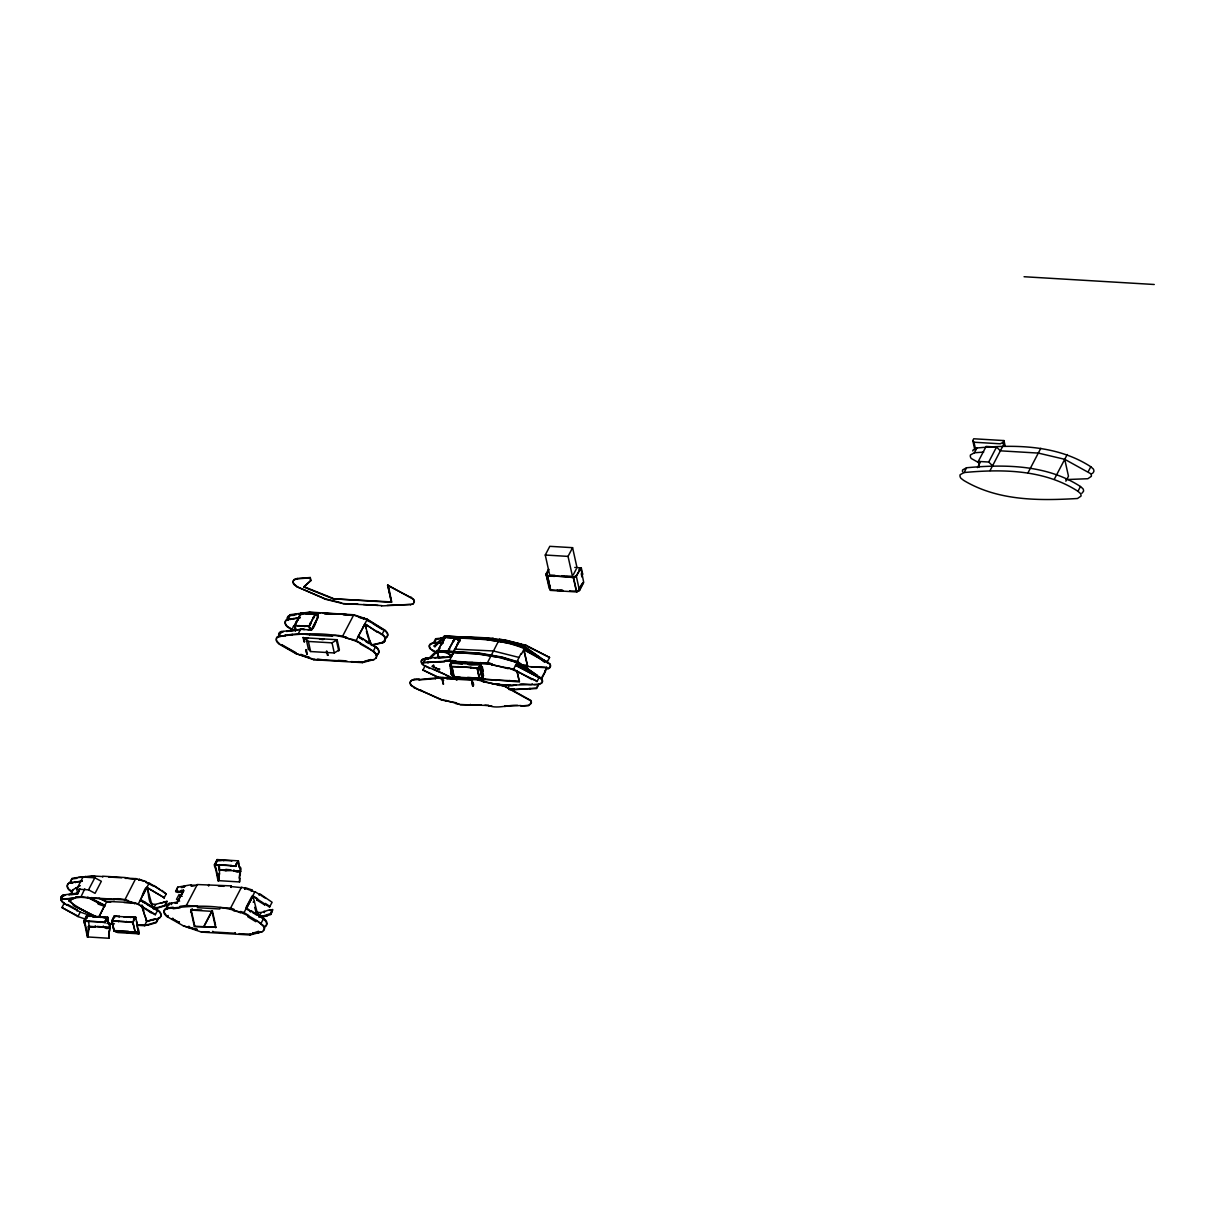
<?xml version="1.0" encoding="UTF-8"?>
<svg xmlns="http://www.w3.org/2000/svg" width="1215" height="1215" viewBox="0 0 1215 1215"><rect width="100%" height="100%" fill="white"/><g stroke="black" fill="none" stroke-linecap="round" stroke-linejoin="round"><path stroke-width="1.5" d="M451.084 668.63L450.355 668.857L450.795 660.671M451.342 660.793L450.719 674.204L454.046 675.54M499.426 685.123L504.529 686.323L530.575 700.736A4.83 3.523 27.6 0 1 531.137 703.364L528.662 705.626L521.129 706.006L528.844 705.277L531.319 703.014A4.83 3.523 27.6 0 0 530.758 700.387L504.711 685.974L483.206 681.752C482.477 679.565 472.681 678.38 471.511 680.172L446.983 678.714C446.178 676.892 436.489 676.725 435.547 678.669L419.221 679.899C418.355 678.243 412.31 678.927 410.7 681.205M483.206 681.752L483.403 680.977M518.137 671.941L537.106 681.326L532.322 678.851L531.942 679.565L513.535 669.116L492.014 664.878C491.635 661.127 479.53 664.089 480.396 662.494M492.212 664.104L492.014 664.878M468.443 637.632L468.519 636.827L493.047 638.285L492.971 639.09L504.665 640.669L504.863 639.895L521.053 644.132M508.219 668.69L487.154 663.344L499.578 639.029L525.989 645.241L549.575 657.467L527.462 646.471M508.417 667.901L518.122 671.971M520.886 644.041L521.068 643.692M420.481 690.15L441.455 699.977L456.02 702.726L455.822 703.515L460.242 704.609L481.277 705.049M455.822 703.515L456.02 702.726M454.061 679.033L457.007 679.762L424.05 665.38M109.061 931.115L108.712 934.684L109.958 927.592L88.482 926.27L87.936 937.221L87.784 933.363C86.827 942.612 90.457 924.235 88.27 921.699M218.928 865.369C220.841 867.996 217.743 887.649 218.442 877.048L219.338 873.509M88.665 929.824L88.498 926.24M95.286 925.784L95.256 926.984L88.558 926.589L95.256 926.984M103.138 926.255C107.786 931.784 112.782 925.708 108.986 922.929M103.123 927.455L103.336 926.331M109.608 931.146L109.76 927.516L96.942 926.392M108.894 938.269L109.046 934.639L108.894 938.269L87.419 936.932M138.707 933.257L138.358 929.338L139.102 933.819L117.825 932.558L114.073 931.115L111.734 920.879L114.377 915.806L119.343 916.55M117.172 931.541L115.911 931.054M116.64 931.51L118.508 932.057L116.64 931.51L117.111 932.102M120.908 931.267L114.028 931.206L113.192 926.286L114.028 931.206M128.395 931.298L114.134 930.538L115.865 931.616M135.336 932.376L128.517 931.738L139.102 933.819M137.31 933.317L137.903 932.771L136.11 932.254M135.412 931.814L136.642 932.3L136.05 932.831M219.535 873.585L218.29 880.678L218.639 877.124M219.414 869.91L225.929 870.654L225.944 869.454L230.865 869.819M218.396 865.338L219.156 869.94L226.066 870.396L225.944 869.454M233.812 869.925C238.444 875.453 243.44 869.378 239.659 866.614M239.537 874.709L239.37 878.354L240.418 871.185L240.266 874.815M239.552 881.953L239.704 878.308L239.552 881.953L218.093 880.602M150.432 912.435L155.429 914.561L150.857 911.736L150.432 912.435L138.267 903.96L134.895 902.836L134.637 903.596L127.924 901.363L128.183 900.604C124.401 899.358 116.382 897.551 114.089 899.647L80.752 897.293L61.084 899.419L67.357 898.599M139.3 879.311L139.042 880.07L139.3 879.311L146.013 881.543L145.754 882.318L153.546 886.191L153.971 885.507L166.121 893.967L161.975 890.443M240.494 912.268L233.447 910.688L233.933 909.245L230.561 908.121L219.915 907.484L219.763 909.002L197.377 907.666L197.529 906.147L186.335 905.479L180.063 906.314L180.124 907.818L173.168 908.744L173.107 907.24L166.835 908.076L164.511 909.989M240.16 912.921L240.646 911.478L244.018 912.602L248.604 915.427L247.799 916.733L255.803 921.684L256.608 920.378L263.989 925.997A6.212 4.541 27.6 0 1 264.521 928.549L262.486 931.677L250.047 935.003L201.462 932.102L183.359 925.86L166.501 916.292L164.511 914.045A6.166 4.495 27.6 0 1 163.964 911.463L164.496 910.035M245.217 887.649L244.716 889.091L245.217 887.649L251.93 889.896L251.444 891.324L251.93 889.896M252.583 896.518L252.826 895.759L257.474 898.644L256.684 899.935L264.612 904.841L265.402 903.535L269.988 906.375L269.517 907.013L252.659 896.154L245.992 908.896L250.822 911.387L246.508 907.863M254.801 892.053L251.581 890.549M375.936 658.287L376.65 656.465A6.212 4.541 27.6 0 0 376.103 653.913L374.159 651.665L360.293 644.041L360.718 643.358L356.147 640.518L345.789 637.936L346.062 637.161C342.281 635.931 334.262 634.124 331.953 636.204L309.582 634.868C298.769 633.045 286.77 634.26 276.792 637.617M356.997 616.233L357.104 616.294M363.634 618.891L363.892 618.116L363.634 618.891L358.592 617.205M188.416 927.607L188.917 926.179M196.754 929.718L196.921 928.928M300.956 654.46L300.697 655.219L300.956 654.46L308.974 657.209L308.701 657.983L308.974 657.209M446.026 675.737C445.723 673.626 451.266 680.142 452.679 678.243M86.113 919.36L77.957 916.566L61.95 907.529L64.319 903.064A5.862 4.283 27.6 0 1 60.932 898.614A5.862 4.283 27.6 0 1 63.393 894.984L77.578 893.101M110.732 902.092L106.996 901.879L99.007 898.28M196.42 930.371L196.572 929.597L188.568 926.832M376.286 657.588L376.468 656.814A6.212 4.541 27.6 0 0 375.921 654.262L373.127 651.483C346.791 630.236 310.402 632.499 278.767 636.341L277.324 637.04M387.403 636.311L387.585 635.536A6.212 4.541 27.6 0 0 387.053 632.969L385.109 630.737L367.082 619.589L353.626 615.109L342.979 614.471L351.879 615.443M276.61 637.951L276.245 639.075A6.166 4.495 27.6 0 0 276.792 641.657L278.782 643.904L295.64 653.473L313.743 659.73L362.328 662.631L374.007 659.578L376.118 657.938M287.727 616.658L287.545 617.448A6.166 4.495 27.6 0 0 288.092 620.014M513.429 669.526L517.894 660.747M519.109 657.467L493.336 650.967L454.714 649.114M521.524 654.019L525.989 645.241L522.541 644.876M439.405 669.678L432.889 666.61L439.405 669.678L439.724 668.918M461.123 678.365L519.488 681.114M469.324 662.691L472.787 662.509M440.62 678.335L422.926 669.997L443.718 680.172M429.821 668.493L425.068 665.911L422.774 670.391M410.883 680.856L410.29 681.949A5.103 3.736 27.6 0 0 411.065 685.503L420.329 690.545L420.663 689.801M541.966 682.83L542.452 681.706A4.83 3.523 27.6 0 0 541.89 679.079L539.43 676.892L515.843 664.666L515.555 665.44L539.05 677.621L515.661 665.015M549.985 667.491L550.289 666.716A4.83 3.523 27.6 0 0 549.712 664.089L523.68 649.676L527.614 666.245L516.496 665.152M77.957 916.566L80.251 912.07L64.091 903.428L67.22 905.19L67.63 904.492L77.411 910.02L77.001 910.718L77.411 910.02M80.251 912.07L94.527 917.021M150.857 911.736L138.1 904.34L149.202 883.016L160.137 889.805M146.909 887.512L164.238 897.718L146.909 887.512L142.747 895.47M149.05 883.411L145.83 881.893M356.147 640.518L367.264 619.24L385.292 630.388L387.236 632.62A6.212 4.541 27.6 0 1 387.767 635.187L386.552 637.571M358.121 636.812L362.936 639.303M363.118 627.259L364.94 623.69L377.106 632.149L377.531 631.466L382.102 634.291A5.923 4.328 27.6 0 1 385.398 638.741A5.923 4.328 27.6 0 1 382.983 642.386L379.581 643.054L382.983 642.386M367.082 619.589C366.657 621.898 373.157 621.852 371.41 622.763M263.655 930.675L264.354 929.323A6.212 4.541 27.6 0 0 263.64 926.65L260.845 923.856C234.51 902.624 198.121 904.886 166.485 908.729L165.043 909.428M549.636 667.794C544.487 669.495 549.514 669.541 550.471 666.367A4.83 3.523 27.6 0 0 549.894 663.739L523.862 649.342L527.614 666.245L516.618 665.607M544.047 660.277L547.433 661.552M61.084 899.419L63.393 894.984M70.971 890.322L70.576 891.035A5.862 4.283 27.6 0 1 67.22 886.57A5.862 4.283 27.6 0 1 69.695 882.925L72.019 878.491C75.011 877.093 85.612 877.655 85.43 876.38M61.297 899.875C59.611 895.258 69.726 894.058 63.438 895.774M72.019 878.491L70.09 883.032L82.347 880.921M72.065 882.287L72.11 883.092M69.073 895.03L69.255 894.68M75.527 881.832L75.558 882.637M70.546 894.286L72.915 889.775L80.281 885.629M71.715 893.192L72.915 889.775M75.998 897.171L68.906 900.786L72.353 898.599M75.558 888.044L76.332 888.226M69.27 901.181C75.603 906.496 87.647 912.708 96.532 916.748M69.847 900.619L74.525 906.117L96.35 917.097M76.697 889.137L83 877.078L94.831 877.792L101.361 881.285L95.059 893.329L88.528 889.836L76.697 889.137L77.745 893.815M78.109 916.171L61.95 907.529M74.343 898.462C76.545 894.194 91.398 899.389 91.778 897.505M70.789 894.802L77.608 893.891L79.901 888.666M77.608 893.891L79.279 890.717M84.792 888.788L80.752 897.293M88.528 889.836L94.831 877.792M102.819 877.017L102.895 876.212L125.282 877.549C135.989 880.936 144.403 878.141 125.206 878.354M84.716 925.101C86.311 925.359 83.152 923.339 83.805 920.97L86.447 915.897L107.71 917.173L108.272 923.248M93.069 917.112L93.145 916.307L86.554 916.353L83.911 921.426C91.186 921.092 98.218 921.517 105.173 922.701L105.325 920.681L105.963 921.167M85.141 919.482L85.263 925.147M88.771 921.714L88.847 920.909M87.404 937.19L84.898 924.752M87.936 937.221L85.445 924.797M98.096 904.051L104.672 906.314L104.687 905.205L89.576 897.596M98.931 916.657L106.89 901.409L135.078 902.745M99.023 917.128L104.687 905.205M100.936 917.583C100.192 915.989 105.72 919.117 107.634 917.978L108.014 919.664M100.389 921.608L100.313 922.413M114.089 899.647L114.164 898.842M105.325 920.681L107.71 917.173M105.432 921.137L106.206 919.011M105.173 922.701L105.872 920.712M106.297 919.466L107.816 917.629L101.118 917.234M114.377 915.806L111.841 921.335C119.677 921.167 125.54 921.517 133.103 922.595L133.544 920.697M112.555 921.016L113.253 919.041M114.225 917.826C112.934 916.763 114.65 918.904 115.015 916.292M119.237 916.095L119.161 916.9M127.924 901.363L128.183 900.604M293.635 580.238L297.341 578.492L310.25 577.52L310.706 580.77L303.704 587.012L333.153 598.813L391.762 602.306L388.253 585.326M118.614 920.924L118.538 921.729M297.341 578.492L294.455 579.282L293.225 580.998A5.103 3.736 27.6 0 0 294 584.552L296.718 586.648L324.572 598.661L341.658 602.868M134.637 903.596L134.895 902.836M145.754 882.318L146.013 881.543M126.482 921.395L126.406 922.2M124.112 917.203L135.655 917.082C137.098 922.975 139.801 942.977 136.566 921.213M130.704 917.598L130.795 916.793M276.428 638.3L276.974 637.268M303.704 587.012L310.888 580.421M140.53 900.285C150.356 871.869 146.256 898.887 151.04 903.489M278.767 636.341L281.272 631.542L295.275 630.008M291.57 629.37L288.441 627.593A5.862 4.283 27.6 0 1 285.1 623.143A5.862 4.283 27.6 0 1 287.56 619.498L290.066 614.699L301.563 613.18M281.303 632.347C287.606 630.008 277.187 633.228 278.949 635.992M310.706 580.77L310.25 577.52M291.752 629.021L288.623 627.244A5.862 4.283 27.6 0 1 285.282 622.794A5.862 4.283 27.6 0 1 287.742 619.149C291.828 619.847 295.093 618.04 300.227 617.493M289.975 619.665L289.945 618.86M133.437 920.241C133.772 917.583 135.655 919.558 134.318 918.57M135.655 917.082L132.997 922.139L135.29 932.482L133.118 923.901M134.956 919.056L135.746 917.538L130.886 917.249M151.571 903.489L147.197 887.542M286.953 631.603L287.135 631.253M293.392 618.405L293.423 619.194M151.343 906.648L140.241 900.254L144.828 903.079L145.253 902.38L140.591 899.51M296.384 614.669C297.25 613.104 293.574 616.263 291.676 615.291M285.252 635.961L285.221 635.156M292.04 629.962L293.331 626.317M295.518 631.101L294.288 625.558L300.94 612.816L315.52 613.681L318.254 617.22L311.602 629.962L300.606 629.309L286.74 631.147M301.791 614.274L301.472 612.846L294.82 625.588L295.139 627.016M295.108 625.695L296.521 621.29L297.159 621.776M297.888 620.379L299.255 617.114M144.752 915.533L141.73 905.236M295.108 628.14L294.789 626.636M303.34 613.742L303.31 612.952L309.582 612.117L353.808 614.76L367.264 619.24M292.223 635.035L292.192 634.23M290.582 631.117L296.02 630.388L295.002 625.239C299.999 626.272 304.054 626.515 309.035 626.074C313.895 640.047 320.183 602.822 317.631 617.736L311.344 629.78L310.949 628.55M299.027 625.482L298.951 626.287M305.314 613.438L301.29 613.195L301.609 614.623M152.938 907.635L157.57 910.46A5.923 4.328 27.6 0 1 160.866 914.91A5.923 4.328 27.6 0 1 158.451 918.57L146.666 921.152L144.631 925.708L147.577 924.949L137.037 924.812M298.283 633.744L300.788 628.96C302.732 627.851 304.661 630.737 304.13 629.157M309.582 612.117L309.567 612.922M144.828 903.079L145.253 902.38L157.753 910.111A5.923 4.328 27.6 0 1 161.048 914.561A5.923 4.328 27.6 0 1 158.633 918.221L156.31 922.656L147.395 925.283L147.319 924.524M151.723 904.097L155.474 904.309L164.481 902.138M145.101 915.897L146.772 921.608L155.095 919.132L150.371 919.861M156.674 907.833L164.83 905.372L166.971 901.287L165.103 905.813L156.932 908.258M305.011 625.846L304.935 626.651M155.186 914.91L157.753 910.111M163.995 898.067L166.364 893.632M154.639 919.041L154.821 918.692M147.136 924.873L156.036 922.215L158.178 918.115M164.298 902.487L164.222 901.712M310.22 622.885C309.749 625.543 313.728 617.235 313.09 617.266M304.661 641.505L303.932 641.824L303.203 637.343M311.602 629.962L308.853 626.424L315.52 613.681M310.843 623.265L309.035 626.074M313.561 617.949L315.338 614.031L305.603 613.545M311.116 623.295L308.974 626.727M313.986 617.767C314.199 614.805 316.766 614.289 315.718 615.261M295.64 653.473L312.24 658.788M304.479 641.854L303.841 637.829M311.344 629.78L308.428 629.416L308.352 630.221M296.718 586.648L324.572 598.661M303.021 637.693L337.132 639.728L339.38 649.828L334.277 652.956L310.63 651.544L308.413 649.159L306.165 639.06L306.772 637.905M164.147 910.688L164.845 909.336M320.593 613.135L309.4 612.466L303.127 613.302M166.485 908.729L169.31 903.322L177.147 902.274M175.628 891.233L178.225 891.795L175.628 891.233L177.77 887.132L191.347 884.717L191.408 886.221L194.491 885.811M309.582 634.868L309.658 634.063M307.987 638.437C308.853 636.964 305.269 639.485 303.659 638.179M176.023 892.083L177.77 887.132M171.558 904.537L171.512 903.034M182.204 894.225L183.465 890.185L181.278 890.474L181.339 891.977L177.876 892.448L177.815 890.944M306.651 654.08C308.337 654.414 304.676 651.832 305.922 649.6M307.198 654.11L306.453 649.63M333.153 598.813L391.397 601.926L387.661 585.023L413.692 599.42A4.83 3.523 27.6 0 1 414.254 602.063L413.237 603.84M167.366 916.824L168.11 915.487M179.638 901.09L176.509 899.328L179.045 894.559L182.174 896.321M181.339 891.977L181.278 890.474M308.413 649.159L309.02 648.005M183.465 890.185L176.813 902.927L174.96 902.578L175.355 903.413M176.919 903.383L183.571 890.641M172.803 918.145L172.059 919.466L172.469 918.798L179.076 922.534L178.666 923.218L179.425 921.881M191.408 886.221L191.347 884.717M319.53 639.12C318.71 637.435 322.658 640.973 324.025 639.029M180.473 907.165L179.729 906.967M313.743 659.73L313.926 658.925M324.39 599.01L343.177 603.642L357.939 604.159M186.001 906.132L197.286 884.535L231.199 885.887L231.047 887.406L231.199 885.887M331.953 636.204L332.044 635.399M194.37 926.468L215.981 927.091L194.37 926.468L190.74 910.065L201.705 910.05M215.389 868.786C216.969 869.029 213.825 867.009 214.463 864.64L217.121 859.582L238.383 860.843L238.945 866.918M216.68 861.481L214.569 865.095C221.859 864.761 228.876 865.186 235.832 866.371L235.999 864.351L236.636 864.837M216.24 861.906L217.121 859.582M183.359 925.86L196.587 929.581M190.588 911.933L192.274 908.714M216.771 861.936L215.101 865.126L215.921 868.816M313.926 659.381L325.134 660.049L317.631 659.153M327.382 655.325C328.976 655.568 325.817 653.564 326.471 651.179M219.429 865.384L219.505 864.579M306.165 639.06L308.382 641.444L332.044 642.856L337.132 639.728M223.742 860.782C224.775 859.233 218.715 861.769 217.029 860.387M342.509 636.387L353.808 614.76M218.062 880.86L215.571 868.436M218.594 880.89L216.103 868.467M345.789 637.936L346.062 637.161M225.929 870.654L230.759 870.259M231.594 861.253L231.776 860.903M231.063 865.277L230.972 866.082M352.502 640.168L352.775 639.394M235.999 864.351L238.383 860.843M204.135 925.769L211.714 911.28M236.09 864.807L236.864 862.68M204.226 926.164L212.352 910.688L215.571 925.268M235.832 866.371L236.53 864.381M201.462 932.102L209.284 931.905M236.971 863.136L238.489 861.298M233.781 871.125L240.631 871.261M365.062 624.115L357.878 636.857M347.232 661.279L324.861 659.942M391.397 601.926L387.661 585.023M359.64 637.754L362.693 639.652L363.118 638.953L358.471 636.083M343.177 603.642L381.632 605.586M213.02 932.133L212.822 931.267M230.227 908.774L241.496 887.178L244.868 888.302M370.545 642.234L370.454 643.039L364.758 624.039L381.92 634.64A5.923 4.328 27.6 0 1 385.216 639.09A5.923 4.328 27.6 0 1 382.801 642.735L371.304 645.438M364.47 640.275L375.45 647.033L370.803 644.193M362.328 662.631L365.168 661.066M374.25 644.664L373.977 644.223M362.693 639.652L363.118 638.953L375.632 646.684L373.309 651.134M384.426 629.841L382.102 634.291M370.788 659.897L364.986 661.416M374.007 659.578L371.243 659.988M376.043 654.688L376.513 654.779A5.923 4.328 27.6 0 0 378.913 651.134A5.923 4.328 27.6 0 0 375.632 646.684M382.801 642.735L386.081 637.662M246.129 907.332L251.945 896.184L252.948 896.199L257.17 912.45L261.134 912.556L269.882 909.671L270.398 910.491M243.683 913.255L254.953 891.673L259.539 894.498L259.084 895.136L259.873 893.845L272.114 902.274L269.517 907.013M246.28 908.942L252.948 896.199M235.406 933.469L235.209 932.604M414.072 602.412A4.83 3.523 27.6 0 0 413.51 599.77L411.232 597.233M381.449 605.936L410.761 604.447L387.099 605.374M257.17 912.45L256.517 911.782M258.628 916.277L259.084 915.624L263.321 919.117A5.923 4.328 27.6 0 1 266.617 923.567A5.923 4.328 27.6 0 1 264.202 927.212L263.685 926.377M264.612 904.841L265.402 903.535M261.134 912.556L258.841 916.672L262.364 915.746L262.531 917.203L262.364 915.746M250.047 935.003L250.275 933.895M239.142 933.682L252.978 934.244L252.811 932.755M253.069 933.166L258.598 931.252M250.366 912.025L251.156 910.734L263.67 918.464L260.724 923.856L261.179 923.203M262.03 916.399L270.338 913.634L272.479 909.549L270.854 914.47L262.531 917.203M270.125 910.05L269.882 909.671M252.477 933.439L261.726 931.966M270.854 914.47L272.722 909.929M411.338 680.597L414.406 679.458M492.804 664.514L455.792 661.841C454.653 659.548 446.816 660.747 444.174 661.34L423.215 662.585L425.539 658.15L443.915 657.102M429.852 644.558L433.36 643.16L435.684 638.726L446.133 637.602M423.397 663.041L425.539 658.955L422.471 659.289M435.684 638.726C436.474 644.497 431.112 641.399 429.427 645.302A5.103 3.736 27.6 0 0 430.201 648.856L437.84 653.154M434.119 645.985L434.955 646.638L434.119 645.985L444.477 635.931L487.215 638.482L509.875 642.446L525.67 647.246L545.079 660.914L544.366 661.856C517.712 636.842 478.649 639.865 444.903 637.161M413.783 687.614L441.637 699.627L458.951 703.895M432.92 650.967L438.023 652.804M423.215 662.585L444.356 661.795L444.356 660.99M430.353 658.591C431.279 657.057 427.361 660.034 425.539 658.955M419.221 679.899L419.221 679.094M428.029 663.026L428.029 662.221M443.247 642.887L438.554 642.902M436.823 650.572L479.242 653.457L502.205 657.482L517.833 662.236L537.425 675.555L518.015 661.886L502.22 657.087L479.56 653.123L436.823 650.572L427.741 659.411M444.477 635.931L486.881 638.817L509.86 642.841L525.488 647.595L544.897 661.264M438.448 657.178L437.066 652.151L445.267 636.463L455.686 637.085L459.695 641.307M445.799 636.493L439.131 648.187L439.769 648.673M439.678 648.218L437.597 652.182L438.706 658.363M435.228 658.226L435.41 657.877M442.214 644.011L443.733 640.457M438.296 655.31L439.238 658.393M433.937 665.41L432.024 666.564L433.497 665.061M448.958 649.22L455.154 638.224L447.135 637.738M449.277 648.521L453.332 640.761M447.576 652.06L448.851 648.764M437.066 652.151C455.412 650.086 447.591 665.456 458.283 642.72M452.952 640.988L455.701 637.632L453.818 641.247M455.686 637.085L458.951 641.444M449.763 649.007L447.5 652.865M457.007 637.586L457.007 636.781L449.747 637.328M435.547 678.669L435.547 677.864M457.964 640.472C459.346 640.411 455.746 638.452 456.293 638.3M453.62 650.875L460.014 640.533M449.125 660.201L445.525 660.337M419.403 679.549L440.362 677.499M455.974 661.492L449.277 661.082L453.499 652.364L451.874 656.13M456.688 645.013L461.654 636.766L468.352 637.176M443.035 684.106L442.26 679.428L443.566 684.136M481.717 668.645L483.524 675.631L482.568 677.484L479.788 678.866L453.544 677.287L449.915 664.757L450.887 662.904L481.11 664.711L481.778 667.703L482.279 666.716L481.231 667.673C482.385 661.932 472.939 666.534 467.988 664.377M450.947 665.547C447.895 662.023 457.706 663.739 462.323 664.028M450.765 663.8L450.887 662.904M452.405 673.596L450.552 665.243L451.524 663.39M453.575 676.102L451.919 666.503L454.137 676.512M455.792 661.841L455.883 661.036M446.983 678.714L447.059 677.909M453.043 676.299L452.466 674.796M452.344 675.677L452.998 674.826M480.244 667.02C480.593 665.79 478.816 667.126 477.48 668.387C468.808 667.187 460.014 666.549 451.236 666.822L450.735 665.835M457.933 667.232L458.009 666.428M445.875 701.07L446.087 700.28M457.007 679.762L457.22 678.972M460.151 677.241L453.453 676.831M461.518 678.107L457.812 677.044M470.858 667.187L470.767 667.992M437.248 651.802L479.606 653.974L502.266 657.923L517.681 662.631L535.42 675.115M487.078 639.667L509.92 643.282L525.32 647.99L544.366 661.856M476.508 678.547L461.244 678M489.539 663.512L479.485 662.919L479.409 663.724M471.39 679.063L471.481 678.259M477.146 668.007L479.196 678.38L467.669 677.332M471.511 680.172L471.587 679.367M492.971 639.09L493.047 638.285M471.754 681.539C476.159 685.139 471.116 689.254 472.483 681.235M479.834 666.093L480.441 665.562M460.242 704.609L488.536 705.49L484.906 705.262M449.915 664.757L451.13 666.367L477.373 667.931L480.138 666.564L481.11 664.711M472.711 685.868L471.936 681.205M447.166 678.365L478.285 679.762M483.236 671.044L482.37 671.652L483.236 671.044L482.279 666.716M554.936 575.318L549.681 574.999L545.262 555.027L549.803 546.325L572.584 547.676L577.019 567.663M481.93 676.998L482.795 677.059L481.93 676.998L479.591 666.944L481.808 676.968M482.249 677.013L482.887 675.145M470.372 704.396L470.296 705.201M479.849 678.76L519.413 681.919L517.028 670.589M484.8 679.853L484.876 679.048M479.424 654.308L502.266 657.923M581.59 571.749L583.716 582.486L579.494 590.566L576.73 591.948L550.486 590.384L546.006 574.057L548.618 569.06M546.507 575.044L548.724 569.516M496.039 679.717L495.963 680.521M575.318 576.305L573.571 577.687C564.899 576.487 556.09 575.849 547.327 576.123L546.932 574.376M554.025 576.518L554.101 575.713M496.039 683.954L499.669 684.182L499.593 684.987M517.575 705.338C508.143 704.685 497.026 709.226 488.536 705.49M499.411 685.564L499.608 684.774M561.953 575.743L572.478 576.366L568.043 556.394L572.584 547.676M517.241 661.036L521.083 653.473M502.084 658.272L517.681 662.631M509.434 680.521L509.358 681.326M517.377 665.987C516.466 664.316 522.222 667.567 524.075 666.382M557.26 589.974C556.136 591.401 561.133 588.971 562.773 590.308M508.083 687.842L509.51 685.123L538.777 684.44L542.148 682.481M509.829 685.23L501.263 685.078M566.949 576.472L566.858 577.277M505.03 706.629L505.045 705.824M508.994 689.148L513.854 688.951L513.839 689.756L536.483 688.07L538.61 683.984M526.49 665.547L526.672 665.197M573.222 574.908L576.259 569.106M513.839 689.756L513.854 688.951M516.162 685.321C517.165 683.529 510.573 687.432 509.51 685.123L492.227 684.091M525.579 669.465L527.507 665.774M579.282 569.622L581.256 567.709L576.229 575.849L573.465 577.231L547.221 575.667L546.006 574.057M576.335 576.305L575.135 576.518L576.335 576.305L579.813 569.653L579.175 569.167M570.2 591.189L570.108 590.733M582.668 574.118L581.742 574.832L582.668 574.118L581.256 567.709M577.262 590.779L577.641 591.492L578.917 589.958C580.8 583.322 585.235 581.545 582.334 583.428M578.188 590.323L579.388 590.11L582.866 583.458M521.129 706.006L521.311 705.657M529.877 689.133L529.968 688.328M532.276 683.893C533.567 685.913 521.554 682.602 519.747 684.379M536.909 681.706L539.43 676.892M547.251 661.932L549.575 657.467M544.7 671.212L545.322 671.698L546.735 667.293L527.432 666.579M544.791 671.667L546.735 667.293M541.055 678.821L545.231 671.242M530.059 688.784L536.635 688.541L538.959 684.106L540.888 683.635M541.586 678.851L545.322 671.698M974.795 449.732L972.775 440.62L973.747 438.767L1003.97 440.574L1005.17 446.026M964.072 472.544C1002.603 468.975 1044.429 469.522 1077.963 491.3L1080.424 493.487A4.83 3.523 27.6 0 1 1081.001 496.115L1077.492 498.499C1038.825 500.777 997.971 500.99 963.632 480.365L960.913 478.254A5.103 3.736 27.6 0 1 960.139 474.701L964.072 472.544L966.578 467.76C1005.094 464.191 1046.935 464.738 1080.469 486.516L1082.929 488.703A4.83 3.523 27.6 0 1 1083.491 491.331L1081.927 493.26M979.153 462.9L971.241 458.48A5.103 3.736 27.6 0 1 970.466 454.926L974.4 452.77L976.906 447.986C1015.436 444.417 1057.263 444.963 1090.797 466.742L1093.257 468.929A4.83 3.523 27.6 0 1 1093.819 471.557L1092.984 472.984M979.487 466.803L978.288 461.411L986.124 446.421L996.543 447.044L1000.37 450.826L1038.293 453.089L1064.72 459.3L1090.751 473.713A4.83 3.523 27.6 0 1 1091.328 476.341L1087.835 478.725L1065.98 479.576M977.483 467.608L980.095 462.611M978.288 461.411L988.721 462.034L996.543 447.044M972.775 440.62L973.99 442.23L1000.234 443.794L1002.998 442.427L1003.97 440.574M990.043 470.6L1002.876 446.042M1027.966 472.863L1040.799 448.305M1054.392 479.075L1067.226 454.516M1065.859 481.201L1068.471 476.204L1064.72 459.3M1077.963 491.3L1080.469 486.516M1088.291 471.526L1090.797 466.742M422.015 659.548L421.423 660.641A5.103 3.736 27.6 0 0 422.182 664.195L424.916 666.306M157.57 910.46L154.275 908.926M256.684 899.935L257.474 898.644M387.236 636.645L384.851 637.845M287.909 616.324L296.171 614.213M421.833 659.897L425.539 658.15M434.955 646.638L445.085 636.812L487.261 639.318M430.672 658.074L437.43 651.453L444.766 651.893M291.63 629.583L292.238 630.084M413.419 603.49L410.579 604.797M68.906 900.786L75.816 897.521M577.535 591.037L569.926 591.082M479.409 678.152L481.641 677.94L479.409 678.152L477.191 668.144L478.391 667.931M481.55 677.484L482.461 677.028M550.501 589.184L547.509 575.773L548.648 580.952M546.112 574.513L549.18 588.318L550.911 589.715M450.188 665.425L451.357 666.093M411.794 604.311L412.69 603.992M1091.359 473.82L1092.255 473.486M290.066 614.699L287.363 617.797A6.166 4.495 27.6 0 0 287.925 620.364M164.04 902.062L166.971 901.287M156.857 907.484L153.333 908.41L155.566 904.765M269.548 910.324L272.479 909.549M373.795 644.573L379.581 643.054M366.626 660.687L370.97 659.548M160.137 903.277L163.038 902.517M153.424 908.866L157.115 907.909M260.405 917.188L262.865 916.55M298.298 614.091L301.776 613.636M287.56 619.498L300.044 617.843M85.247 876.729L91.535 875.894L102.713 876.562M85.642 876.835L78.474 877.306M72.232 878.946L76.94 878.308M69.695 882.925L82.164 881.27M68.86 894.574L77.395 893.45M67.174 898.933L74.13 898.022M190.998 885.371L197.438 885.006M181.308 887.573L184.437 887.147M177.481 891.597L180.929 891.127M181.673 891.324L183.875 891.035M167.032 909.276A5.862 4.283 27.6 0 1 168.961 903.975L171.163 903.687M974.4 452.77L983.679 452.086M297.159 578.841L310.068 577.869M456.825 637.131L461.837 637.222M444.493 638.194L440.681 638.012M435.866 639.181L439.071 638.938M433.542 642.811L438.372 642.446L438.372 643.251M433.36 643.16L443.065 642.431M425.356 658.5L430.171 658.135M435.046 657.771L451.494 656.996M438.843 657.953L449.687 657.133M444.538 661.446L449.185 660.626M414.224 679.808L419.038 679.443M976.906 447.986L972.972 450.142A5.103 3.736 27.6 0 0 972.805 450.993M966.578 467.76L962.645 469.916A5.103 3.736 27.6 0 0 962.538 471.663M526.323 665.091L519.838 665.349L524.85 665.607M533.886 684.637L538.777 684.44M509.131 689.604L529.786 688.677M504.863 706.173L520.962 705.551M369.831 642.234L369.102 639.713L370.636 642.689M254.497 901.484L253.16 902.138L254.148 902.138M146.635 921.152L141.548 905.585M1024.063 276.731L1154.25 284.492M545.262 555.027L568.043 556.394M574.786 567.435L580.74 567.876L580.33 568.666L580.193 567.845M557.077 590.323L550.38 589.928L549.423 584.4M557.366 590.429L562.864 590.763M363.406 604.493L377.986 605.359M323.16 613.15L346.822 614.562M324.602 613.454L335.796 614.122M324.42 613.803L330.024 614.137M302.732 613.727L309.916 614.167M294.288 625.558L308.853 626.424M476.174 637.723L489.372 638.513M492.865 638.634L499.608 639.485M457.326 645.044L456.627 645.438M448.426 652.106L479.606 653.974M455.701 661.385L480.214 662.843M530.955 666.792L545.079 667.643M338.089 660.368L345.561 660.808M358.592 661.598L362.51 662.281L351.272 661.613M452.238 675.221L453.104 675.282M460.439 677.347L479.697 678.41M440.179 677.849L446.877 678.259M488.643 705.945L491.984 706.143M217.212 860.038L231.503 860.797M214.463 864.64L219.323 864.928M219.611 865.034L235.74 865.915M219.156 869.91L240.661 871.185M108.606 877.002L121.652 877.792M95.393 876.577L91.535 875.894M230.85 886.54L241.512 887.633M218.335 885.978L223.924 886.312M114.271 899.297L124.826 899.92L138.1 904.34M91.596 897.855L113.982 899.191M123.976 902.532L131.448 902.973M190.74 910.065L212.002 911.341L215.632 927.744M114.483 916.262L130.613 917.143M92.963 916.657L100.83 917.128M111.734 920.879L133.286 922.261L132.936 924.25M83.805 920.97L88.665 921.259M88.938 921.365L105.067 922.246M112.752 923.051L112.023 920.985M106.981 923.37L114.438 923.81M137.143 925.268L144.631 925.708M108.955 923.947L112.676 924.159M212.488 931.92L234.875 933.257M130.445 931.829L135.472 932.133M120.467 931.389L128.517 931.738M126.755 932.513L139.239 933.287L137.903 932.771M478.103 680.111L483.221 681.311M483.388 681.402L499.593 685.214M245.066 888.438L251.778 890.671M144.266 881.407L135.746 878.536L124.826 899.92M102.03 899.738L106.996 901.879M97.61 903.034L104.748 905.509M134.865 931.784L136.642 932.3M137.371 932.74L139.239 933.287M303.887 586.663L333.335 598.463M433.421 669.207L444.751 674.279M87.708 897.095L104.505 905.54M387.479 585.372L411.05 597.583M87.951 897.612L104.672 906.314M73.295 905.312L95.028 916.626M433.102 650.617L431.143 649.342M296.9 586.298L294.182 584.202A5.103 3.736 27.6 0 1 293.407 580.649M413.966 687.265L411.247 685.154A5.103 3.736 27.6 0 1 410.473 681.6M281.607 644.618L295.974 652.728M281.394 644.968L295.822 653.123M172.469 918.798L179.076 922.534M279.83 644.087L276.974 641.307A6.166 4.495 27.6 0 1 276.428 639.576M166.835 915.639L167.7 916.171M373.02 623.751L382.482 629.598M364.773 624.07L367.826 625.953M365.867 641.611L369.041 643.57M261.028 895.47L265.827 898.447M252.295 912.359L257.048 915.29M146.407 904.066L151.161 906.998M539.247 677.241L541.708 679.428A4.83 3.523 27.6 0 1 542.27 682.055M517.499 662.98L533.765 674.416M574.482 577.231L573.283 577.429L576.335 591.234M988.721 462.034L992.549 465.816M447.5 652.774L451.312 656.54M423.124 664.681L422.38 663.861A5.103 3.736 27.6 0 1 421.605 660.292M166.045 914.971L164.86 913.391M315.338 614.031L316.158 615.094M546.72 574.406L547.844 575.91M453.97 676.634L452.405 675.434L450.325 665.288M266.814 914.576L267.33 915.381M264.095 911.189L264.612 911.994M266.48 915.229L266.981 916.034M263.761 911.842L264.262 912.647M258.263 931.905L258.78 932.725M289.884 615.048L287.742 619.149M296.202 630.038L300.94 629.416M184.376 885.644L184.786 886.494M168.961 903.975L169.371 904.826M166.835 908.076L167.23 908.926M364.94 623.69L366.201 627.973M366.414 631.466L368.418 638.346M257.504 911.797L259.053 917.052M254.664 907.286L256.168 912.435M151.754 903.155L153.303 908.41M151.222 903.14L152.771 908.41M142.261 905.236L143.78 910.384M146.119 918.403L146.666 921.152M516.846 670.938L519.306 681.463M1002.998 442.427L1003.803 446.072M973.99 442.23L975.599 449.52M580.709 567.678L582.289 574.862M581.241 573.723L581.97 577.034M576.229 575.849L579.494 590.566M573.465 577.231L576.73 591.948M547.221 575.667L550.486 590.384M549.985 589.381L549.575 588.85M481.748 666.686L482.917 671.682M481.869 670.528L482.552 673.611M480.138 666.564L482.568 677.484M477.373 667.931L479.788 678.866M472.301 681.585L473.258 685.898M450.841 665.091L453.544 677.287M336.525 640.882L338.772 650.982M332.044 642.856L334.277 652.956M327.002 651.21L327.913 655.356M308.382 641.444L310.63 651.544M300.94 612.816L301.259 614.243M295.473 628.519L295.792 629.947M238.307 861.648L238.672 863.333M239.477 866.963L240.479 871.52M238.322 862.954L239.127 866.584M208.813 884.55L208.661 886.069L208.464 885.203M191.074 909.412L194.719 925.815M108.803 923.279L109.821 927.85M107.649 919.284L108.454 922.899M86.447 915.897L86.918 918.039M86.736 918.388L86.903 916.748L86.007 917.811M430.383 648.521A5.103 3.736 27.6 0 1 429.609 644.952M375.45 647.033A5.923 4.328 27.6 0 1 378.731 651.483A5.923 4.328 27.6 0 1 376.331 655.128M278.797 636.371A5.862 4.283 27.6 0 1 281.09 631.891M278.812 635.187A5.862 4.283 27.6 0 1 281.272 631.542M64.091 903.428A5.862 4.283 27.6 0 1 60.75 898.963A5.862 4.283 27.6 0 1 63.21 895.333M70.759 890.686A5.862 4.283 27.6 0 1 67.402 886.221A5.862 4.283 27.6 0 1 69.878 882.591M263.67 918.464A5.923 4.328 27.6 0 1 265.31 926.21M164.496 912.526A6.166 4.495 27.6 0 1 164.314 910.81M167.017 907.802A5.862 4.283 27.6 0 1 169.31 903.322M311.496 613.438L311.42 614.243L311.496 613.438M473.167 677.651L473.091 678.456L473.167 677.651"/></g></svg>
